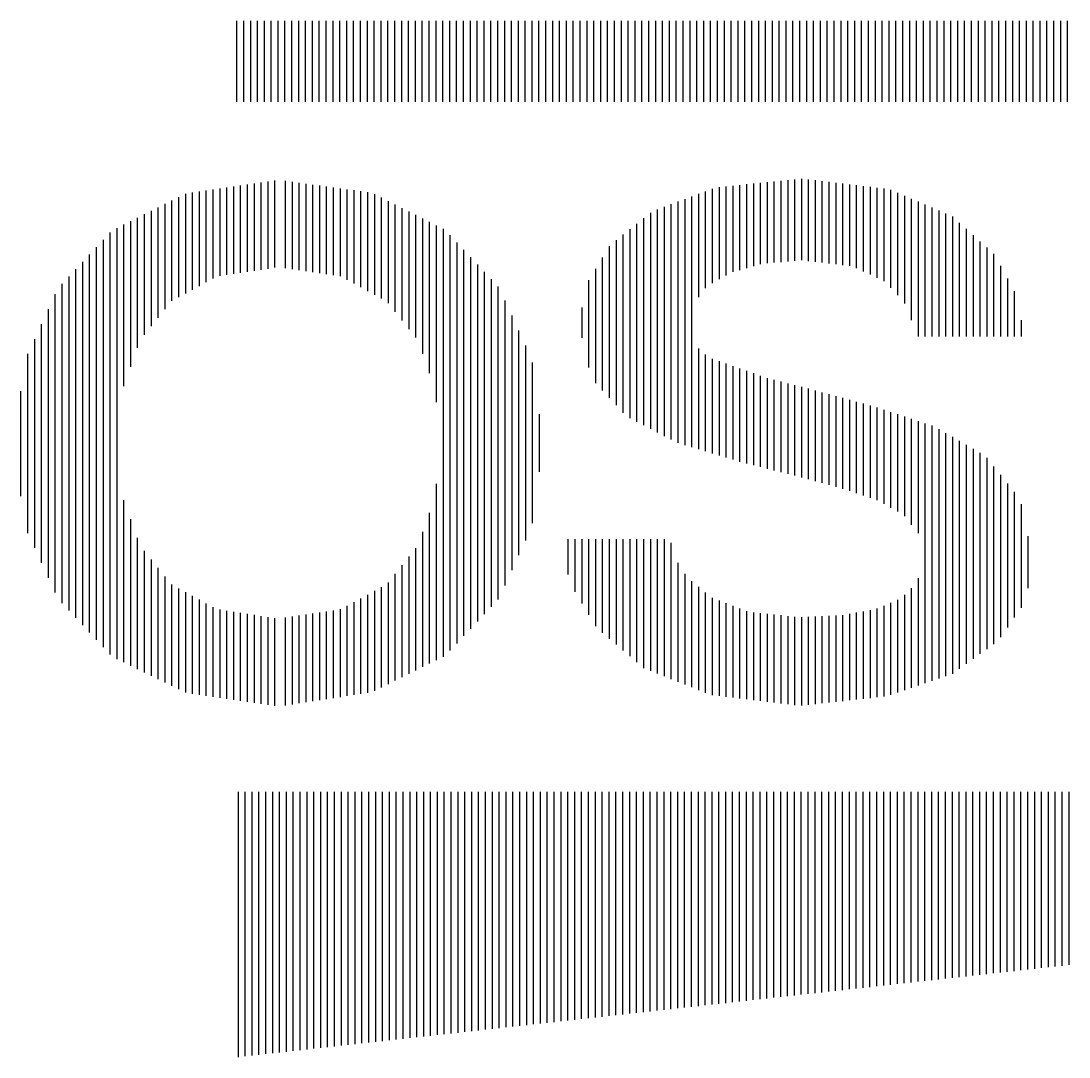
# Model space of a CAD drawing. Extents: x 0 to 119, y 0 to 84.
# Drawn here: x 101.597 to 103.276, y 2.966 to 4.626 of the extents above; entities that cross this region are included whole.
import ezdxf

# ---------------------------------------------------------------- set-up
doc = ezdxf.new("R2010")
doc.units = 0
doc.header["$LTSCALE"] = 100
doc.header["$MEASUREMENT"] = 0
doc.layers.add('2', color=2, linetype='CONTINUOUS')

msp = doc.modelspace()

# ---------------------------------------------------------------- linework, layer by layer
at = {"layer": '2', "linetype": 'Continuous'}
for p, q in [((101.943177, 4.495923), (101.943177, 4.625603)), ((101.954177, 4.495923), (101.954177, 4.625603)), ((101.965177, 4.495923), (101.965177, 4.625603)), ((101.976177, 4.495923), (101.976177, 4.625603)), ((101.987177, 4.495923), (101.987177, 4.625603)), ((101.998177, 4.495923), (101.998177, 4.625603)), ((102.009177, 4.495923), (102.009177, 4.625603)), ((102.020177, 4.495923), (102.020177, 4.625603)), ((102.031177, 4.495923), (102.031177, 4.625603)), ((102.042177, 4.495923), (102.042177, 4.625603)), ((102.053177, 4.495923), (102.053177, 4.625603)), ((102.064177, 4.495923), (102.064177, 4.625603)), ((102.075177, 4.495923), (102.075177, 4.625603)), ((102.086177, 4.495923), (102.086177, 4.625603)), ((102.097177, 4.495923), (102.097177, 4.625603)), ((102.108177, 4.495923), (102.108177, 4.625603)), ((102.119177, 4.495923), (102.119177, 4.625603)), ((102.130177, 4.495923), (102.130177, 4.625603)), ((102.141177, 4.495923), (102.141177, 4.625603)), ((102.152177, 4.495923), (102.152177, 4.625603)), ((102.163177, 4.495923), (102.163177, 4.625603)), ((102.174177, 4.495923), (102.174177, 4.625603)), ((102.185177, 4.495923), (102.185177, 4.625603)), ((102.196177, 4.495923), (102.196177, 4.625603)), ((102.207177, 4.495923), (102.207177, 4.625603)), ((102.218177, 4.495923), (102.218177, 4.625603)), ((102.229177, 4.495923), (102.229177, 4.625603)), ((102.240177, 4.495923), (102.240177, 4.625603)), ((102.251177, 4.495923), (102.251177, 4.625603)), ((102.262177, 4.495923), (102.262177, 4.625603)), ((102.273177, 4.495923), (102.273177, 4.625603)), ((102.284177, 4.495923), (102.284177, 4.625603)), ((102.295177, 4.495923), (102.295177, 4.625603)), ((102.306177, 4.495923), (102.306177, 4.625603)), ((102.317177, 4.495923), (102.317177, 4.625603)), ((102.328177, 4.495923), (102.328177, 4.625603)), ((102.339177, 4.495923), (102.339177, 4.625603)), ((102.350177, 4.495923), (102.350177, 4.625603)), ((102.361177, 4.495923), (102.361177, 4.625603)), ((102.372177, 4.495923), (102.372177, 4.625603)), ((102.383177, 4.495923), (102.383177, 4.625603)), ((102.394177, 4.495923), (102.394177, 4.625603)), ((102.405177, 4.495923), (102.405177, 4.625603)), ((102.416177, 4.495923), (102.416177, 4.625603)), ((102.427177, 4.495923), (102.427177, 4.625603)), ((102.438177, 4.495923), (102.438177, 4.625603)), ((102.449177, 4.495923), (102.449177, 4.625603)), ((102.460177, 4.495923), (102.460177, 4.625603)), ((102.471177, 4.495923), (102.471177, 4.625603)), ((102.482177, 4.495923), (102.482177, 4.625603)), ((102.493177, 4.495923), (102.493177, 4.625603)), ((102.504177, 4.495923), (102.504177, 4.625603)), ((102.515177, 4.495923), (102.515177, 4.625603)), ((102.526177, 4.495923), (102.526177, 4.625603)), ((102.537177, 4.495923), (102.537177, 4.625603)), ((102.548177, 4.495923), (102.548177, 4.625603)), ((102.559177, 4.495923), (102.559177, 4.625603)), ((102.570177, 4.495923), (102.570177, 4.625603)), ((102.581177, 4.495923), (102.581177, 4.625603)), ((102.592177, 4.495923), (102.592177, 4.625603)), ((102.603177, 4.495923), (102.603177, 4.625603)), ((102.614177, 4.495923), (102.614177, 4.625603)), ((102.625177, 4.495923), (102.625177, 4.625603)), ((102.636177, 4.495923), (102.636177, 4.625603)), ((102.647177, 4.495923), (102.647177, 4.625603)), ((102.658177, 4.495923), (102.658177, 4.625603)), ((102.669177, 4.495923), (102.669177, 4.625603)), ((102.680177, 4.495923), (102.680177, 4.625603)), ((102.691177, 4.495923), (102.691177, 4.625603)), ((102.702177, 4.495923), (102.702177, 4.625603)), ((102.713177, 4.495923), (102.713177, 4.625603)), ((102.724177, 4.495923), (102.724177, 4.625603)), ((102.735177, 4.495923), (102.735177, 4.625603)), ((102.746177, 4.495923), (102.746177, 4.625603)), ((102.757177, 4.495923), (102.757177, 4.625603)), ((102.768177, 4.495923), (102.768177, 4.625603)), ((102.779177, 4.495923), (102.779177, 4.625603)), ((102.790177, 4.495923), (102.790177, 4.625603)), ((102.801177, 4.495923), (102.801177, 4.625603)), ((102.812177, 4.495923), (102.812177, 4.625603)), ((102.823177, 4.495923), (102.823177, 4.625603)), ((102.834177, 4.495923), (102.834177, 4.625603)), ((102.845177, 4.495923), (102.845177, 4.625603)), ((102.856177, 4.495923), (102.856177, 4.625603)), ((102.867177, 4.495923), (102.867177, 4.625603)), ((102.878177, 4.495923), (102.878177, 4.625603)), ((102.889177, 4.495923), (102.889177, 4.625603)), ((102.900177, 4.495923), (102.900177, 4.625603)), ((102.911177, 4.495923), (102.911177, 4.625603)), ((102.922177, 4.495923), (102.922177, 4.625603)), ((102.933177, 4.495923), (102.933177, 4.625603)), ((102.944177, 4.495923), (102.944177, 4.625603)), ((102.955177, 4.495923), (102.955177, 4.625603)), ((102.966177, 4.495923), (102.966177, 4.625603)), ((102.977177, 4.495923), (102.977177, 4.625603)), ((102.988177, 4.495923), (102.988177, 4.625603)), ((102.999177, 4.495923), (102.999177, 4.625603)), ((103.010177, 4.495923), (103.010177, 4.625603)), ((103.021177, 4.495923), (103.021177, 4.625603)), ((103.032177, 4.495923), (103.032177, 4.625603)), ((103.043177, 4.495923), (103.043177, 4.625603)), ((103.054177, 4.495923), (103.054177, 4.625603)), ((103.065177, 4.495923), (103.065177, 4.625603)), ((103.076177, 4.495923), (103.076177, 4.625603)), ((103.087177, 4.495923), (103.087177, 4.625603)), ((103.098177, 4.495923), (103.098177, 4.625603)), ((103.109177, 4.495923), (103.109177, 4.625603)), ((103.120177, 4.495923), (103.120177, 4.625603)), ((103.131177, 4.495923), (103.131177, 4.625603)), ((103.142177, 4.495923), (103.142177, 4.625603)), ((103.153177, 4.495923), (103.153177, 4.625603)), ((103.164177, 4.495923), (103.164177, 4.625603)), ((103.175177, 4.495923), (103.175177, 4.625603)), ((103.186177, 4.495923), (103.186177, 4.625603)), ((103.197177, 4.495923), (103.197177, 4.625603)), ((103.208177, 4.495923), (103.208177, 4.625603)), ((103.219177, 4.495923), (103.219177, 4.625603)), ((103.230177, 4.495923), (103.230177, 4.625603)), ((103.241177, 4.495923), (103.241177, 4.625603)), ((103.252177, 4.495923), (103.252177, 4.625603)), ((103.263177, 4.495923), (103.263177, 4.625603)), ((103.274177, 4.495923), (103.274177, 4.625603)), ((101.982106, 4.22711), (101.982106, 4.366759)), ((101.982106, 4.22711), (101.982106, 4.366759)), ((101.982106, 4.22711), (101.982106, 4.366759)), ((101.982106, 4.22711), (101.982106, 4.366759)), ((101.982106, 4.22711), (101.982106, 4.366759)), ((101.993106, 4.228743), (101.993106, 4.368306)), ((101.993106, 4.228743), (101.993106, 4.368306)), ((101.993106, 4.228743), (101.993106, 4.368306)), ((101.993106, 4.228743), (101.993106, 4.368306)), ((101.993106, 4.228743), (101.993106, 4.368306)), ((102.004106, 4.230462), (102.004106, 4.369939)), ((102.004106, 4.230462), (102.004106, 4.369939)), ((102.004106, 4.230462), (102.004106, 4.369939)), ((102.004106, 4.230462), (102.004106, 4.369939)), ((102.004106, 4.230462), (102.004106, 4.369939)), ((102.02095, 4.229689), (102.02095, 4.369251)), ((102.03195, 4.228056), (102.03195, 4.36779)), ((102.793184, 4.237509), (102.793184, 4.367274)), ((102.804184, 4.238454), (102.804184, 4.368392)), ((102.815184, 4.239399), (102.815184, 4.369509)), ((102.826184, 4.240345), (102.826184, 4.370712)), ((102.837184, 4.241204), (102.837184, 4.371829)), ((102.848184, 4.242149), (102.848184, 4.372946)), ((102.859184, 4.241032), (102.859184, 4.371743)), ((102.870184, 4.239743), (102.870184, 4.370454)), ((102.881184, 4.238454), (102.881184, 4.369079)), ((102.892184, 4.237165), (102.892184, 4.36779)), ((101.872106, 4.19497), (101.872106, 4.350774)), ((101.872106, 4.19497), (101.872106, 4.350774)), ((101.872106, 4.19497), (101.872106, 4.350774)), ((101.872106, 4.19497), (101.872106, 4.350774)), ((101.872106, 4.19497), (101.872106, 4.350774)), ((101.883106, 4.200985), (101.883106, 4.352407)), ((101.883106, 4.200985), (101.883106, 4.352407)), ((101.883106, 4.200985), (101.883106, 4.352407)), ((101.883106, 4.200985), (101.883106, 4.352407)), ((101.883106, 4.200985), (101.883106, 4.352407)), ((101.894106, 4.206915), (101.894106, 4.353954)), ((101.894106, 4.206915), (101.894106, 4.353954)), ((101.894106, 4.206915), (101.894106, 4.353954)), ((101.894106, 4.206915), (101.894106, 4.353954)), ((101.894106, 4.206915), (101.894106, 4.353954)), ((101.905106, 4.212931), (101.905106, 4.355587)), ((101.905106, 4.212931), (101.905106, 4.355587)), ((101.905106, 4.212931), (101.905106, 4.355587)), ((101.905106, 4.212931), (101.905106, 4.355587)), ((101.905106, 4.212931), (101.905106, 4.355587)), ((101.916106, 4.217056), (101.916106, 4.357134)), ((101.916106, 4.217056), (101.916106, 4.357134)), ((101.916106, 4.217056), (101.916106, 4.357134)), ((101.916106, 4.217056), (101.916106, 4.357134)), ((101.916106, 4.217056), (101.916106, 4.357134)), ((101.927106, 4.218689), (101.927106, 4.358767)), ((101.927106, 4.218689), (101.927106, 4.358767)), ((101.927106, 4.218689), (101.927106, 4.358767)), ((101.927106, 4.218689), (101.927106, 4.358767)), ((101.927106, 4.218689), (101.927106, 4.358767)), ((101.938106, 4.220407), (101.938106, 4.360399)), ((101.938106, 4.220407), (101.938106, 4.360399)), ((101.938106, 4.220407), (101.938106, 4.360399)), ((101.938106, 4.220407), (101.938106, 4.360399)), ((101.938106, 4.220407), (101.938106, 4.360399)), ((101.949106, 4.22204), (101.949106, 4.361946)), ((101.949106, 4.22204), (101.949106, 4.361946)), ((101.949106, 4.22204), (101.949106, 4.361946)), ((101.949106, 4.22204), (101.949106, 4.361946)), ((101.949106, 4.22204), (101.949106, 4.361946)), ((101.960106, 4.223759), (101.960106, 4.363579)), ((101.960106, 4.223759), (101.960106, 4.363579)), ((101.960106, 4.223759), (101.960106, 4.363579)), ((101.960106, 4.223759), (101.960106, 4.363579)), ((101.960106, 4.223759), (101.960106, 4.363579)), ((101.971106, 4.225392), (101.971106, 4.365126)), ((101.971106, 4.225392), (101.971106, 4.365126)), ((101.971106, 4.225392), (101.971106, 4.365126)), ((101.971106, 4.225392), (101.971106, 4.365126)), ((101.971106, 4.225392), (101.971106, 4.365126)), ((102.04295, 4.226337), (102.04295, 4.366329)), ((102.05395, 4.224704), (102.05395, 4.364782)), ((102.06495, 4.223071), (102.06495, 4.363321)), ((102.07595, 4.221439), (102.07595, 4.361774)), ((102.08695, 4.219806), (102.08695, 4.360314)), ((102.09795, 4.218173), (102.09795, 4.358767)), ((102.10895, 4.21654), (102.10895, 4.357306)), ((102.11995, 4.21104), (102.11995, 4.355845)), ((102.13095, 4.205024), (102.13095, 4.354298)), ((102.14195, 4.199009), (102.14195, 4.352837)), ((102.15295, 4.192993), (102.15295, 4.35129)), ((102.694184, 4.19729), (102.694184, 4.352579)), ((102.705184, 4.205626), (102.705184, 4.356618)), ((102.716184, 4.211899), (102.716184, 4.359454)), ((102.727184, 4.218087), (102.727184, 4.360571)), ((102.738184, 4.223587), (102.738184, 4.361689)), ((102.749184, 4.226595), (102.749184, 4.362806)), ((102.760184, 4.229689), (102.760184, 4.363923)), ((102.771184, 4.232782), (102.771184, 4.36504)), ((102.782184, 4.23579), (102.782184, 4.366157)), ((102.903184, 4.235876), (102.903184, 4.366415)), ((102.914184, 4.234587), (102.914184, 4.36504)), ((102.925184, 4.233212), (102.925184, 4.363751)), ((102.936184, 4.229774), (102.936184, 4.362376)), ((102.947184, 4.224446), (102.947184, 4.361001)), ((102.958184, 4.219204), (102.958184, 4.359712)), ((102.969184, 4.213876), (102.969184, 4.358337)), ((102.980184, 4.208548), (102.980184, 4.356962)), ((102.991184, 4.197978), (102.991184, 4.355243)), ((103.002184, 4.186118), (103.002184, 4.350517)), ((101.839106, 4.177009), (101.839106, 4.337884)), ((101.839106, 4.177009), (101.839106, 4.337884)), ((101.839106, 4.177009), (101.839106, 4.337884)), ((101.839106, 4.177009), (101.839106, 4.337884)), ((101.839106, 4.177009), (101.839106, 4.337884)), ((101.850106, 4.182939), (101.850106, 4.343384)), ((101.850106, 4.182939), (101.850106, 4.343384)), ((101.850106, 4.182939), (101.850106, 4.343384)), ((101.850106, 4.182939), (101.850106, 4.343384)), ((101.850106, 4.182939), (101.850106, 4.343384)), ((101.861106, 4.188954), (101.861106, 4.348884)), ((101.861106, 4.188954), (101.861106, 4.348884)), ((101.861106, 4.188954), (101.861106, 4.348884)), ((101.861106, 4.188954), (101.861106, 4.348884)), ((101.861106, 4.188954), (101.861106, 4.348884)), ((102.16395, 4.187064), (102.16395, 4.348196)), ((102.17495, 4.181048), (102.17495, 4.34261)), ((102.18595, 4.173399), (102.18595, 4.337024)), ((102.650184, 3.949618), (102.650184, 4.336165)), ((102.661184, 3.946267), (102.661184, 4.340204)), ((102.672184, 3.942915), (102.672184, 4.344329)), ((102.683184, 4.183196), (102.683184, 4.348454)), ((103.013184, 4.173228), (103.013184, 4.345704)), ((103.024184, 4.146243), (103.024184, 4.340892)), ((103.035184, 4.119946), (103.035184, 4.336165)), ((101.806106, 4.136532), (101.806106, 4.321384)), ((101.806106, 4.136532), (101.806106, 4.321384)), ((101.806106, 4.136532), (101.806106, 4.321384)), ((101.806106, 4.136532), (101.806106, 4.321384)), ((101.806106, 4.136532), (101.806106, 4.321384)), ((101.817106, 4.150282), (101.817106, 4.326884)), ((101.817106, 4.150282), (101.817106, 4.326884)), ((101.817106, 4.150282), (101.817106, 4.326884)), ((101.817106, 4.150282), (101.817106, 4.326884)), ((101.817106, 4.150282), (101.817106, 4.326884)), ((101.828106, 4.164032), (101.828106, 4.332384)), ((101.828106, 4.164032), (101.828106, 4.332384)), ((101.828106, 4.164032), (101.828106, 4.332384)), ((101.828106, 4.164032), (101.828106, 4.332384)), ((101.828106, 4.164032), (101.828106, 4.332384)), ((102.19695, 4.159649), (102.19695, 4.331524)), ((102.20795, 4.145899), (102.20795, 4.325939)), ((102.21895, 4.132064), (102.21895, 4.320353)), ((102.606184, 3.972134), (102.606184, 4.318118)), ((102.617184, 3.966376), (102.617184, 4.32379)), ((102.628184, 3.960618), (102.628184, 4.327915)), ((102.639184, 3.954946), (102.639184, 4.33204)), ((103.046184, 4.119946), (103.046184, 4.331353)), ((103.057184, 4.119946), (103.057184, 4.326626)), ((103.068184, 4.119946), (103.068184, 4.321814)), ((103.079184, 4.119946), (103.079184, 4.317087)), ((101.762106, 4.04054), (101.762106, 4.299384)), ((101.762106, 4.04054), (101.762106, 4.299384)), ((101.762106, 4.04054), (101.762106, 4.299384)), ((101.762106, 4.04054), (101.762106, 4.299384)), ((101.762106, 4.04054), (101.762106, 4.299384)), ((101.773106, 4.071306), (101.773106, 4.304884)), ((101.773106, 4.071306), (101.773106, 4.304884)), ((101.773106, 4.071306), (101.773106, 4.304884)), ((101.773106, 4.071306), (101.773106, 4.304884)), ((101.773106, 4.071306), (101.773106, 4.304884)), ((101.784106, 4.102071), (101.784106, 4.310384)), ((101.784106, 4.102071), (101.784106, 4.310384)), ((101.784106, 4.102071), (101.784106, 4.310384)), ((101.784106, 4.102071), (101.784106, 4.310384)), ((101.784106, 4.102071), (101.784106, 4.310384)), ((101.795106, 4.122782), (101.795106, 4.315884)), ((101.795106, 4.122782), (101.795106, 4.315884)), ((101.795106, 4.122782), (101.795106, 4.315884)), ((101.795106, 4.122782), (101.795106, 4.315884)), ((101.795106, 4.122782), (101.795106, 4.315884)), ((102.22995, 4.118314), (102.22995, 4.314853)), ((102.24095, 4.092189), (102.24095, 4.309267)), ((102.25195, 4.061423), (102.25195, 4.303681)), ((102.584184, 3.983649), (102.584184, 4.300673)), ((102.595184, 3.977892), (102.595184, 4.309439)), ((103.090184, 4.119946), (103.090184, 4.312103)), ((103.101184, 4.119946), (103.101184, 4.30222)), ((101.740106, 3.610595), (101.740106, 4.286751)), ((101.740106, 3.610595), (101.740106, 4.286751)), ((101.740106, 3.610595), (101.740106, 4.286751)), ((101.740106, 3.610595), (101.740106, 4.286751)), ((101.740106, 3.610595), (101.740106, 4.286751)), ((101.751106, 3.603462), (101.751106, 4.293884)), ((101.751106, 3.603462), (101.751106, 4.293884)), ((101.751106, 3.603462), (101.751106, 4.293884)), ((101.751106, 3.603462), (101.751106, 4.293884)), ((101.751106, 3.603462), (101.751106, 4.293884)), ((102.26295, 4.014673), (102.26295, 4.298181)), ((102.27395, 3.606985), (102.27395, 4.292595)), ((102.28495, 3.616868), (102.28495, 4.282712)), ((102.562184, 3.997915), (102.562184, 4.283314)), ((102.573184, 3.989407), (102.573184, 4.291993)), ((103.112184, 4.119946), (103.112184, 4.292337)), ((103.123184, 4.119946), (103.123184, 4.282454)), ((101.729106, 3.622282), (101.729106, 4.275064)), ((101.729106, 3.622282), (101.729106, 4.275064)), ((101.729106, 3.622282), (101.729106, 4.275064)), ((101.729106, 3.622282), (101.729106, 4.275064)), ((101.729106, 3.622282), (101.729106, 4.275064)), ((102.29595, 3.628556), (102.29595, 4.270939)), ((102.551184, 4.00986), (102.551184, 4.274634)), ((103.134184, 4.119946), (103.134184, 4.272485)), ((101.707106, 3.645829), (101.707106, 4.251603)), ((101.707106, 3.645829), (101.707106, 4.251603)), ((101.707106, 3.645829), (101.707106, 4.251603)), ((101.707106, 3.645829), (101.707106, 4.251603)), ((101.707106, 3.645829), (101.707106, 4.251603)), ((101.718106, 3.634056), (101.718106, 4.26329)), ((101.718106, 3.634056), (101.718106, 4.26329)), ((101.718106, 3.634056), (101.718106, 4.26329)), ((101.718106, 3.634056), (101.718106, 4.26329)), ((101.718106, 3.634056), (101.718106, 4.26329)), ((102.30695, 3.640329), (102.30695, 4.259165)), ((102.540184, 4.02172), (102.540184, 4.264665)), ((103.145184, 4.119946), (103.145184, 4.262603)), ((103.156184, 4.119946), (103.156184, 4.25272)), ((101.696106, 3.657603), (101.696106, 4.239829)), ((101.696106, 3.657603), (101.696106, 4.239829)), ((101.696106, 3.657603), (101.696106, 4.239829)), ((101.696106, 3.657603), (101.696106, 4.239829)), ((101.696106, 3.657603), (101.696106, 4.239829)), ((102.31795, 3.652017), (102.31795, 4.247392)), ((102.32895, 3.66379), (102.32895, 4.235618)), ((102.529184, 4.033665), (102.529184, 4.246446)), ((103.167184, 4.119946), (103.167184, 4.233212)), ((101.674106, 3.681064), (101.674106, 4.216368)), ((101.674106, 3.681064), (101.674106, 4.216368)), ((101.674106, 3.681064), (101.674106, 4.216368)), ((101.674106, 3.681064), (101.674106, 4.216368)), ((101.674106, 3.681064), (101.674106, 4.216368)), ((101.685106, 3.669376), (101.685106, 4.228142)), ((101.685106, 3.669376), (101.685106, 4.228142)), ((101.685106, 3.669376), (101.685106, 4.228142)), ((101.685106, 3.669376), (101.685106, 4.228142)), ((101.685106, 3.669376), (101.685106, 4.228142)), ((102.33995, 3.675478), (102.33995, 4.223931)), ((102.518184, 4.045524), (102.518184, 4.228314)), ((101.663106, 3.692837), (101.663106, 4.204681)), ((101.663106, 3.692837), (101.663106, 4.204681)), ((101.663106, 3.692837), (101.663106, 4.204681)), ((101.663106, 3.692837), (101.663106, 4.204681)), ((101.663106, 3.692837), (101.663106, 4.204681)), ((102.35095, 3.687251), (102.35095, 4.212157)), ((102.36195, 3.698939), (102.36195, 4.200384)), ((102.507184, 4.07036), (102.507184, 4.210181)), ((103.178184, 4.119946), (103.178184, 4.213017)), ((101.652106, 3.709853), (101.652106, 4.187751)), ((101.652106, 3.709853), (101.652106, 4.187751)), ((101.652106, 3.709853), (101.652106, 4.187751)), ((101.652106, 3.709853), (101.652106, 4.187751)), ((101.652106, 3.709853), (101.652106, 4.187751)), ((103.189184, 4.119946), (103.189184, 4.192821)), ((102.37295, 3.721454), (102.37295, 4.177954)), ((102.496184, 4.118142), (102.496184, 4.166439)), ((101.641106, 3.733657), (101.641106, 4.163774)), ((101.641106, 3.733657), (101.641106, 4.163774)), ((101.641106, 3.733657), (101.641106, 4.163774)), ((101.641106, 3.733657), (101.641106, 4.163774)), ((101.641106, 3.733657), (101.641106, 4.163774)), ((102.38395, 3.745517), (102.38395, 4.153892)), ((101.630106, 3.757548), (101.630106, 4.139884)), ((101.630106, 3.757548), (101.630106, 4.139884)), ((101.630106, 3.757548), (101.630106, 4.139884)), ((101.630106, 3.757548), (101.630106, 4.139884)), ((101.630106, 3.757548), (101.630106, 4.139884)), ((103.200184, 4.119946), (103.200184, 4.146501)), ((101.619106, 3.781353), (101.619106, 4.115993)), ((101.619106, 3.781353), (101.619106, 4.115993)), ((101.619106, 3.781353), (101.619106, 4.115993)), ((101.619106, 3.781353), (101.619106, 4.115993)), ((101.619106, 3.781353), (101.619106, 4.115993)), ((102.39495, 3.769579), (102.39495, 4.129915)), ((102.40595, 3.793556), (102.40595, 4.105939)), ((102.683184, 3.939564), (102.683184, 4.100696)), ((101.608106, 3.805243), (101.608106, 4.092103)), ((101.608106, 3.805243), (101.608106, 4.092103)), ((101.608106, 3.805243), (101.608106, 4.092103)), ((101.608106, 3.805243), (101.608106, 4.092103)), ((101.608106, 3.805243), (101.608106, 4.092103)), ((102.694184, 3.936212), (102.694184, 4.091329)), ((102.705184, 3.93286), (102.705184, 4.08454)), ((102.41695, 3.821056), (102.41695, 4.078439)), ((102.716184, 3.929509), (102.716184, 4.080673)), ((102.727184, 3.926157), (102.727184, 4.07672)), ((102.738184, 3.922806), (102.738184, 4.072853)), ((102.749184, 3.91954), (102.749184, 4.068985)), ((102.760184, 3.91679), (102.760184, 4.065032)), ((102.771184, 3.913954), (102.771184, 4.061165)), ((102.782184, 3.911204), (102.782184, 4.057212)), ((102.793184, 3.908368), (102.793184, 4.053517)), ((102.804184, 3.905532), (102.804184, 4.050681)), ((102.815184, 3.902782), (102.815184, 4.047845)), ((101.597106, 3.864196), (101.597106, 4.03272)), ((101.597106, 3.864196), (101.597106, 4.03272)), ((101.597106, 3.864196), (101.597106, 4.03272)), ((101.597106, 3.864196), (101.597106, 4.03272)), ((101.597106, 3.864196), (101.597106, 4.03272)), ((102.826184, 3.899946), (102.826184, 4.045009)), ((102.837184, 3.897196), (102.837184, 4.042259)), ((102.848184, 3.89436), (102.848184, 4.039423)), ((102.859184, 3.891439), (102.859184, 4.036587)), ((102.870184, 3.888431), (102.870184, 4.033579)), ((102.881184, 3.885423), (102.881184, 4.030571)), ((102.892184, 3.882329), (102.892184, 4.027564)), ((102.903184, 3.879321), (102.903184, 4.024556)), ((102.914184, 3.876314), (102.914184, 4.021634)), ((102.925184, 3.872704), (102.925184, 4.018626)), ((102.936184, 3.869009), (102.936184, 4.015618)), ((102.947184, 3.865314), (102.947184, 4.01261)), ((102.958184, 3.861618), (102.958184, 4.009603)), ((102.969184, 3.857923), (102.969184, 4.006251)), ((102.980184, 3.852079), (102.980184, 4.002642)), ((102.991184, 3.845892), (102.991184, 3.999032)), ((102.42795, 3.903384), (102.42795, 3.995509)), ((103.002184, 3.839704), (103.002184, 3.995423)), ((103.013184, 3.832314), (103.013184, 3.991814)), ((103.024184, 3.818649), (103.024184, 3.988204)), ((103.035184, 3.804899), (103.035184, 3.984595)), ((103.046184, 3.564704), (103.046184, 3.980985)), ((103.057184, 3.568399), (103.057184, 3.977376)), ((103.068184, 3.572181), (103.068184, 3.971876)), ((103.079184, 3.575876), (103.079184, 3.965517)), ((103.090184, 3.579743), (103.090184, 3.959157)), ((103.101184, 3.587735), (103.101184, 3.952798)), ((103.112184, 3.595642), (103.112184, 3.946439)), ((103.123184, 3.603548), (103.123184, 3.939993)), ((103.134184, 3.61154), (103.134184, 3.933634)), ((103.145184, 3.619446), (103.145184, 3.925728)), ((103.156184, 3.627353), (103.156184, 3.912064)), ((103.167184, 3.638181), (103.167184, 3.898399)), ((102.26295, 3.601485), (102.26295, 3.883876)), ((103.178184, 3.653993), (103.178184, 3.884735)), ((103.189184, 3.669806), (103.189184, 3.871071)), ((101.762106, 3.598134), (101.762106, 3.857923)), ((101.762106, 3.598134), (101.762106, 3.857923)), ((101.762106, 3.598134), (101.762106, 3.857923)), ((101.762106, 3.598134), (101.762106, 3.857923)), ((101.762106, 3.598134), (101.762106, 3.857923)), ((103.200184, 3.685618), (103.200184, 3.851478)), ((102.25195, 3.596071), (102.25195, 3.837384)), ((101.773106, 3.59272), (101.773106, 3.827673)), ((101.773106, 3.59272), (101.773106, 3.827673)), ((101.773106, 3.59272), (101.773106, 3.827673)), ((101.773106, 3.59272), (101.773106, 3.827673)), ((101.773106, 3.59272), (101.773106, 3.827673)), ((101.784106, 3.587306), (101.784106, 3.797337)), ((101.784106, 3.587306), (101.784106, 3.797337)), ((101.784106, 3.587306), (101.784106, 3.797337)), ((101.784106, 3.587306), (101.784106, 3.797337)), ((101.784106, 3.587306), (101.784106, 3.797337)), ((102.24095, 3.590657), (102.24095, 3.807048)), ((102.474184, 3.738642), (102.474184, 3.795618)), ((102.485184, 3.710798), (102.485184, 3.795618)), ((102.496184, 3.692579), (102.496184, 3.795618)), ((102.507184, 3.674446), (102.507184, 3.795618)), ((102.518184, 3.656314), (102.518184, 3.795618)), ((102.529184, 3.645399), (102.529184, 3.795618)), ((102.540184, 3.635946), (102.540184, 3.795618)), ((102.551184, 3.626579), (102.551184, 3.795618)), ((102.562184, 3.617126), (102.562184, 3.795618)), ((102.573184, 3.607759), (102.573184, 3.795618)), ((102.584184, 3.598306), (102.584184, 3.795618)), ((102.595184, 3.589024), (102.595184, 3.795618)), ((102.606184, 3.584642), (102.606184, 3.795618)), ((102.617184, 3.580259), (102.617184, 3.795618)), ((102.628184, 3.57579), (102.628184, 3.795618)), ((103.211184, 3.716899), (103.211184, 3.800173)), ((102.22995, 3.585157), (102.22995, 3.781267)), ((102.639184, 3.571407), (102.639184, 3.789689)), ((101.795106, 3.581892), (101.795106, 3.776798)), ((101.795106, 3.581892), (101.795106, 3.776798)), ((101.795106, 3.581892), (101.795106, 3.776798)), ((101.795106, 3.581892), (101.795106, 3.776798)), ((101.795106, 3.581892), (101.795106, 3.776798)), ((101.806106, 3.576564), (101.806106, 3.763048)), ((101.806106, 3.576564), (101.806106, 3.763048)), ((101.806106, 3.576564), (101.806106, 3.763048)), ((101.806106, 3.576564), (101.806106, 3.763048)), ((101.806106, 3.576564), (101.806106, 3.763048)), ((102.21895, 3.579743), (102.21895, 3.767431)), ((101.817106, 3.571149), (101.817106, 3.749298)), ((101.817106, 3.571149), (101.817106, 3.749298)), ((101.817106, 3.571149), (101.817106, 3.749298)), ((101.817106, 3.571149), (101.817106, 3.749298)), ((101.817106, 3.571149), (101.817106, 3.749298)), ((102.20795, 3.574243), (102.20795, 3.753681)), ((102.650184, 3.567024), (102.650184, 3.75729)), ((101.828106, 3.565735), (101.828106, 3.735462)), ((101.828106, 3.565735), (101.828106, 3.735462)), ((101.828106, 3.565735), (101.828106, 3.735462)), ((101.828106, 3.565735), (101.828106, 3.735462)), ((101.828106, 3.565735), (101.828106, 3.735462)), ((102.19695, 3.568829), (102.19695, 3.739931)), ((102.661184, 3.562556), (102.661184, 3.740103)), ((103.035184, 3.560923), (103.035184, 3.733056)), ((101.839106, 3.560321), (101.839106, 3.722571)), ((101.839106, 3.560321), (101.839106, 3.722571)), ((101.839106, 3.560321), (101.839106, 3.722571)), ((101.839106, 3.560321), (101.839106, 3.722571)), ((101.839106, 3.560321), (101.839106, 3.722571)), ((101.850106, 3.554993), (101.850106, 3.716556)), ((101.850106, 3.554993), (101.850106, 3.716556)), ((101.850106, 3.554993), (101.850106, 3.716556)), ((101.850106, 3.554993), (101.850106, 3.716556)), ((101.850106, 3.554993), (101.850106, 3.716556)), ((102.16395, 3.552415), (102.16395, 3.712517)), ((102.17495, 3.557915), (102.17495, 3.718532)), ((102.18595, 3.563329), (102.18595, 3.726181)), ((102.672184, 3.558173), (102.672184, 3.727899)), ((102.683184, 3.55379), (102.683184, 3.719048)), ((103.024184, 3.557228), (103.024184, 3.717071)), ((101.861106, 3.549579), (101.861106, 3.710626)), ((101.861106, 3.549579), (101.861106, 3.710626)), ((101.861106, 3.549579), (101.861106, 3.710626)), ((101.861106, 3.549579), (101.861106, 3.710626)), ((101.861106, 3.549579), (101.861106, 3.710626)), ((101.872106, 3.547603), (101.872106, 3.70461)), ((101.872106, 3.547603), (101.872106, 3.70461)), ((101.872106, 3.547603), (101.872106, 3.70461)), ((101.872106, 3.547603), (101.872106, 3.70461)), ((101.872106, 3.547603), (101.872106, 3.70461)), ((101.883106, 3.546056), (101.883106, 3.698595)), ((101.883106, 3.546056), (101.883106, 3.698595)), ((101.883106, 3.546056), (101.883106, 3.698595)), ((101.883106, 3.546056), (101.883106, 3.698595)), ((101.883106, 3.546056), (101.883106, 3.698595)), ((102.14195, 3.547603), (102.14195, 3.700571)), ((102.15295, 3.549235), (102.15295, 3.706501)), ((102.694184, 3.549321), (102.694184, 3.710196)), ((102.705184, 3.545712), (102.705184, 3.701431)), ((102.716184, 3.544337), (102.716184, 3.69722)), ((103.002184, 3.549751), (103.002184, 3.698423)), ((103.013184, 3.553446), (103.013184, 3.706329)), ((101.894106, 3.544423), (101.894106, 3.692579)), ((101.894106, 3.544423), (101.894106, 3.692579)), ((101.894106, 3.544423), (101.894106, 3.692579)), ((101.894106, 3.544423), (101.894106, 3.692579)), ((101.894106, 3.544423), (101.894106, 3.692579)), ((101.905106, 3.54279), (101.905106, 3.686649)), ((101.905106, 3.54279), (101.905106, 3.686649)), ((101.905106, 3.54279), (101.905106, 3.686649)), ((101.905106, 3.54279), (101.905106, 3.686649)), ((101.905106, 3.54279), (101.905106, 3.686649)), ((101.916106, 3.541157), (101.916106, 3.682524)), ((101.916106, 3.541157), (101.916106, 3.682524)), ((101.916106, 3.541157), (101.916106, 3.682524)), ((101.916106, 3.541157), (101.916106, 3.682524)), ((101.916106, 3.541157), (101.916106, 3.682524)), ((101.927106, 3.53961), (101.927106, 3.680806)), ((101.927106, 3.53961), (101.927106, 3.680806)), ((101.927106, 3.53961), (101.927106, 3.680806)), ((101.927106, 3.53961), (101.927106, 3.680806)), ((101.927106, 3.53961), (101.927106, 3.680806)), ((101.938106, 3.537978), (101.938106, 3.679087)), ((101.938106, 3.537978), (101.938106, 3.679087)), ((101.938106, 3.537978), (101.938106, 3.679087)), ((101.938106, 3.537978), (101.938106, 3.679087)), ((101.938106, 3.537978), (101.938106, 3.679087)), ((102.07595, 3.537462), (102.07595, 3.678056)), ((102.08695, 3.539181), (102.08695, 3.679689)), ((102.09795, 3.540814), (102.09795, 3.681407)), ((102.10895, 3.542532), (102.10895, 3.68304)), ((102.11995, 3.544251), (102.11995, 3.68854)), ((102.13095, 3.545884), (102.13095, 3.694556)), ((102.727184, 3.542962), (102.727184, 3.692923)), ((102.738184, 3.541673), (102.738184, 3.688712)), ((102.749184, 3.540298), (102.749184, 3.684415)), ((102.760184, 3.538923), (102.760184, 3.680204)), ((102.771184, 3.537634), (102.771184, 3.678142)), ((102.947184, 3.539696), (102.947184, 3.679689)), ((102.958184, 3.540899), (102.958184, 3.681665)), ((102.969184, 3.542103), (102.969184, 3.684157)), ((102.980184, 3.543306), (102.980184, 3.688884)), ((102.991184, 3.54597), (102.991184, 3.693696)), ((101.949106, 3.536345), (101.949106, 3.677368)), ((101.949106, 3.536345), (101.949106, 3.677368)), ((101.949106, 3.536345), (101.949106, 3.677368)), ((101.949106, 3.536345), (101.949106, 3.677368)), ((101.949106, 3.536345), (101.949106, 3.677368)), ((101.960106, 3.534712), (101.960106, 3.675735)), ((101.960106, 3.534712), (101.960106, 3.675735)), ((101.960106, 3.534712), (101.960106, 3.675735)), ((101.960106, 3.534712), (101.960106, 3.675735)), ((101.960106, 3.534712), (101.960106, 3.675735)), ((101.971106, 3.533165), (101.971106, 3.674017)), ((101.971106, 3.533165), (101.971106, 3.674017)), ((101.971106, 3.533165), (101.971106, 3.674017)), ((101.971106, 3.533165), (101.971106, 3.674017)), ((101.971106, 3.533165), (101.971106, 3.674017)), ((101.982106, 3.531532), (101.982106, 3.672298)), ((101.982106, 3.531532), (101.982106, 3.672298)), ((101.982106, 3.531532), (101.982106, 3.672298)), ((101.982106, 3.531532), (101.982106, 3.672298)), ((101.982106, 3.531532), (101.982106, 3.672298)), ((101.993106, 3.529899), (101.993106, 3.670579)), ((101.993106, 3.529899), (101.993106, 3.670579)), ((101.993106, 3.529899), (101.993106, 3.670579)), ((101.993106, 3.529899), (101.993106, 3.670579)), ((101.993106, 3.529899), (101.993106, 3.670579)), ((102.004106, 3.528267), (102.004106, 3.668946)), ((102.004106, 3.528267), (102.004106, 3.668946)), ((102.004106, 3.528267), (102.004106, 3.668946)), ((102.004106, 3.528267), (102.004106, 3.668946)), ((102.004106, 3.528267), (102.004106, 3.668946)), ((102.02095, 3.529126), (102.02095, 3.66972)), ((102.03195, 3.530759), (102.03195, 3.671353)), ((102.04295, 3.532478), (102.04295, 3.673071)), ((102.05395, 3.53411), (102.05395, 3.674704)), ((102.06495, 3.535829), (102.06495, 3.676337)), ((102.782184, 3.536259), (102.782184, 3.676939)), ((102.793184, 3.53497), (102.793184, 3.675821)), ((102.804184, 3.533595), (102.804184, 3.674618)), ((102.815184, 3.53222), (102.815184, 3.673501)), ((102.826184, 3.530931), (102.826184, 3.672298)), ((102.837184, 3.529556), (102.837184, 3.671181)), ((102.848184, 3.528868), (102.848184, 3.670407)), ((102.859184, 3.530071), (102.859184, 3.670923)), ((102.870184, 3.531274), (102.870184, 3.671524)), ((102.881184, 3.532478), (102.881184, 3.67204)), ((102.892184, 3.533681), (102.892184, 3.672642)), ((102.903184, 3.534884), (102.903184, 3.673157)), ((102.914184, 3.536087), (102.914184, 3.673931)), ((102.925184, 3.53729), (102.925184, 3.675821)), ((102.936184, 3.538493), (102.936184, 3.677798)), ((101.945497, 2.965806), (101.945497, 3.390853)), ((101.956497, 2.967095), (101.956497, 3.390853)), ((101.967497, 2.968298), (101.967497, 3.390853)), ((101.978497, 2.969501), (101.978497, 3.390853)), ((101.989497, 2.970704), (101.989497, 3.390853)), ((102.000497, 2.971907), (102.000497, 3.390853)), ((102.011497, 2.97311), (102.011497, 3.390853)), ((102.022497, 2.974399), (102.022497, 3.390853)), ((102.033497, 2.975603), (102.033497, 3.390853)), ((102.044497, 2.976806), (102.044497, 3.390853)), ((102.055497, 2.978009), (102.055497, 3.390853)), ((102.066497, 2.979212), (102.066497, 3.390853)), ((102.077497, 2.980501), (102.077497, 3.390853)), ((102.088497, 2.981704), (102.088497, 3.390853)), ((102.099497, 2.982907), (102.099497, 3.390853)), ((102.110497, 2.98411), (102.110497, 3.390853)), ((102.121497, 2.985314), (102.121497, 3.390853)), ((102.132497, 2.986517), (102.132497, 3.390853)), ((102.143497, 2.987806), (102.143497, 3.390853)), ((102.154497, 2.989009), (102.154497, 3.390853)), ((102.165497, 2.990212), (102.165497, 3.390853)), ((102.176497, 2.991415), (102.176497, 3.390853)), ((102.187497, 2.992618), (102.187497, 3.390853)), ((102.198497, 2.993907), (102.198497, 3.390853)), ((102.209497, 2.99511), (102.209497, 3.390853)), ((102.220497, 2.996314), (102.220497, 3.390853)), ((102.231497, 2.997517), (102.231497, 3.390853)), ((102.242497, 2.99872), (102.242497, 3.390853)), ((102.253497, 3.000009), (102.253497, 3.390853)), ((102.264497, 3.001212), (102.264497, 3.390853)), ((102.275497, 3.002415), (102.275497, 3.390853)), ((102.286497, 3.003618), (102.286497, 3.390853)), ((102.297497, 3.004821), (102.297497, 3.390853)), ((102.308497, 3.006024), (102.308497, 3.390853)), ((102.319497, 3.007314), (102.319497, 3.390853)), ((102.330497, 3.008517), (102.330497, 3.390853)), ((102.341497, 3.00972), (102.341497, 3.390853)), ((102.352497, 3.010923), (102.352497, 3.390853)), ((102.363497, 3.012126), (102.363497, 3.390853)), ((102.374497, 3.013415), (102.374497, 3.390853)), ((102.385497, 3.014618), (102.385497, 3.390853)), ((102.396497, 3.015821), (102.396497, 3.390853)), ((102.407497, 3.017024), (102.407497, 3.390853)), ((102.418497, 3.018228), (102.418497, 3.390853)), ((102.429497, 3.019431), (102.429497, 3.390853)), ((102.440497, 3.02072), (102.440497, 3.390853)), ((102.451497, 3.021923), (102.451497, 3.390853)), ((102.462497, 3.023126), (102.462497, 3.390853)), ((102.473497, 3.024329), (102.473497, 3.390853)), ((102.484497, 3.025532), (102.484497, 3.390853)), ((102.495497, 3.026821), (102.495497, 3.390853)), ((102.506497, 3.028024), (102.506497, 3.390853)), ((102.517497, 3.029228), (102.517497, 3.390853)), ((102.528497, 3.030431), (102.528497, 3.390853)), ((102.539497, 3.031634), (102.539497, 3.390853)), ((102.550497, 3.032923), (102.550497, 3.390853)), ((102.561497, 3.034126), (102.561497, 3.390853)), ((102.572497, 3.035329), (102.572497, 3.390853)), ((102.583497, 3.036532), (102.583497, 3.390853)), ((102.594497, 3.037735), (102.594497, 3.390853)), ((102.605497, 3.038939), (102.605497, 3.390853)), ((102.616497, 3.040228), (102.616497, 3.390853)), ((102.627497, 3.041431), (102.627497, 3.390853)), ((102.638497, 3.042634), (102.638497, 3.390853)), ((102.649497, 3.043837), (102.649497, 3.390853)), ((102.660497, 3.04504), (102.660497, 3.390853)), ((102.671497, 3.046329), (102.671497, 3.390853)), ((102.682497, 3.047532), (102.682497, 3.390853)), ((102.693497, 3.048735), (102.693497, 3.390853)), ((102.704497, 3.049939), (102.704497, 3.390853)), ((102.715497, 3.051142), (102.715497, 3.390853)), ((102.726497, 3.052345), (102.726497, 3.390853)), ((102.737497, 3.053634), (102.737497, 3.390853)), ((102.748497, 3.054837), (102.748497, 3.390853)), ((102.759497, 3.05604), (102.759497, 3.390853)), ((102.770497, 3.057243), (102.770497, 3.390853)), ((102.781497, 3.058446), (102.781497, 3.390853)), ((102.792497, 3.059735), (102.792497, 3.390853)), ((102.803497, 3.060939), (102.803497, 3.390853)), ((102.814497, 3.062142), (102.814497, 3.390853)), ((102.825497, 3.063345), (102.825497, 3.390853)), ((102.836497, 3.064548), (102.836497, 3.390853)), ((102.847497, 3.065837), (102.847497, 3.390853)), ((102.858497, 3.06704), (102.858497, 3.390853)), ((102.869497, 3.068243), (102.869497, 3.390853)), ((102.880497, 3.069446), (102.880497, 3.390853)), ((102.891497, 3.070649), (102.891497, 3.390853)), ((102.902497, 3.071853), (102.902497, 3.390853)), ((102.913497, 3.073142), (102.913497, 3.390853)), ((102.924497, 3.074345), (102.924497, 3.390853)), ((102.935497, 3.075548), (102.935497, 3.390853)), ((102.946497, 3.076751), (102.946497, 3.390853)), ((102.957497, 3.077954), (102.957497, 3.390853)), ((102.968497, 3.079243), (102.968497, 3.390853)), ((102.979497, 3.080446), (102.979497, 3.390853)), ((102.990497, 3.081649), (102.990497, 3.390853)), ((103.001497, 3.082853), (103.001497, 3.390853)), ((103.012497, 3.084056), (103.012497, 3.390853)), ((103.023497, 3.085345), (103.023497, 3.390853)), ((103.034497, 3.086548), (103.034497, 3.390853)), ((103.045497, 3.087751), (103.045497, 3.390853)), ((103.056497, 3.088954), (103.056497, 3.390853)), ((103.067497, 3.090157), (103.067497, 3.390853)), ((103.078497, 3.09136), (103.078497, 3.390853)), ((103.089497, 3.092649), (103.089497, 3.390853)), ((103.100497, 3.093853), (103.100497, 3.390853)), ((103.111497, 3.095056), (103.111497, 3.390853)), ((103.122497, 3.096259), (103.122497, 3.390853)), ((103.133497, 3.097462), (103.133497, 3.390853)), ((103.144497, 3.098751), (103.144497, 3.390853)), ((103.155497, 3.099954), (103.155497, 3.390853)), ((103.166497, 3.101157), (103.166497, 3.390853)), ((103.177497, 3.10236), (103.177497, 3.390853)), ((103.188497, 3.103564), (103.188497, 3.390853)), ((103.199497, 3.104767), (103.199497, 3.390853)), ((103.210497, 3.106056), (103.210497, 3.390853)), ((103.221497, 3.107259), (103.221497, 3.390853)), ((103.232497, 3.108462), (103.232497, 3.390853)), ((103.243497, 3.109665), (103.243497, 3.390853)), ((103.254497, 3.110868), (103.254497, 3.390853)), ((103.265497, 3.112157), (103.265497, 3.390853)), ((103.276497, 3.11336), (103.276497, 3.390853))]:
    msp.add_line(p, q, dxfattribs=at)

doc.saveas('drawing.dxf')
